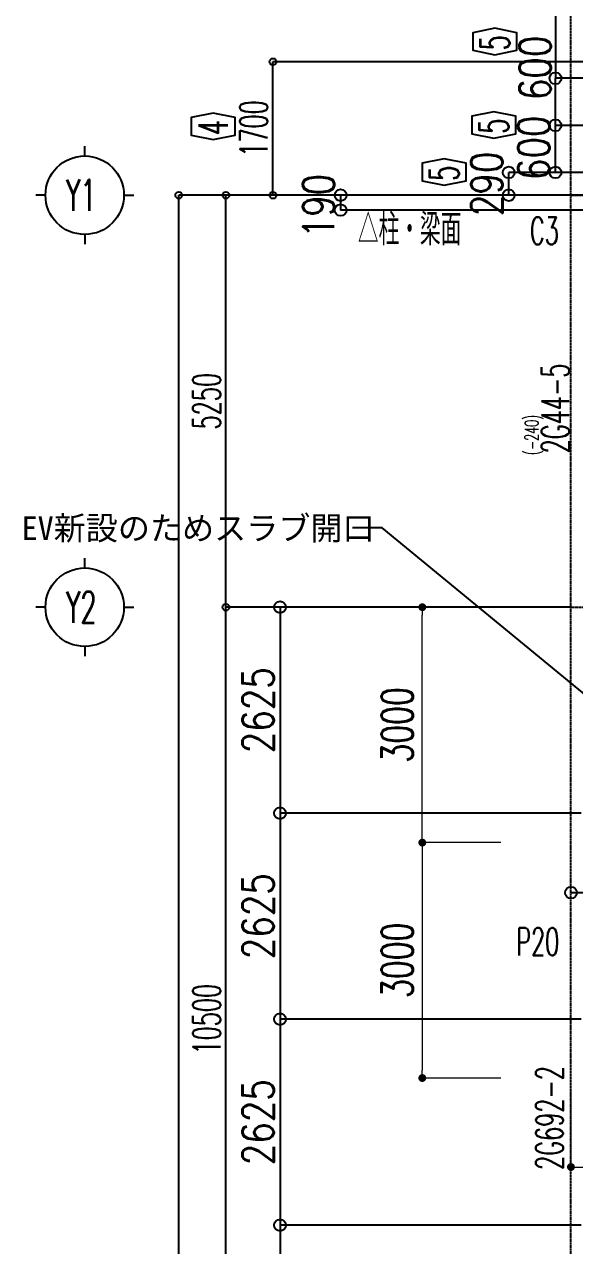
# Model space of a CAD drawing. Header units: millimetres. Extents: x -87051 to 180003, y -2961 to 97158.
# Drawn here: x 3762 to 10777, y 31966 to 47527 of the extents above; entities that cross this region are included whole.
import ezdxf
from ezdxf.enums import TextEntityAlignment as Align

# ---------------------------------------------------------------- set-up
doc = ezdxf.new("R2010")
doc.units = ezdxf.units.MM
doc.header["$LTSCALE"] = 0.2
doc.header["$PDMODE"] = 1
doc.linetypes.add('CENTER', pattern=[2, 1.25, -0.25, 0.25, -0.25])
doc.layers.get('Defpoints').update_dxf_attribs({"color": 40})
doc.layers.add('1_文字', color=3, linetype='Continuous')
doc.layers.add('梁側', color=7, linetype='Continuous')
doc.layers.add('A_寸法', color=1, linetype='Continuous', lineweight=9, true_color=0xff0000)
doc.layers.add('S-新設', color=1, linetype='Continuous', lineweight=9, true_color=0xff0000)
doc.styles.add('Dim', font='simplex.shx', dxfattribs={"width": 0.7, "bigfont": 'extfont2.shx'})
doc.styles.get("Standard").update_dxf_attribs({"font": 'simplex.shx', "width": 0.8, "height": 700, "bigfont": 'extfont2.shx'})
doc.styles.add('ゴシック', font='MS Gothic.ttf', dxfattribs={"height": 4})
doc.dimstyles.new('1-200', dxfattribs={"dimscale": 200, "dimtxt": 3, "dimasz": 1, "dimexe": 1, "dimexo": 1, "dimgap": 1, "dimtad": 1, "dimdec": 0, "dimtxsty": 'Dim', "dimblk": 'DOT', "dimcen": 2.5, "dimadec": 0, "dimazin": 0, "dimtfac": 1, "dimtdec": 0, "dimtix": 1, "dimtmove": 2, "dimatfit": 3, "dimldrblk": '引出線', "dimfxl": 1, "dimlwd": -1, "dimlwe": -1, "dimarcsym": 0})

# ---------------------------------------------------------------- blocks, each defined once
blk = doc.blocks.new('_Dot')
at = {"color": 0, "linetype": 'ByBlock', "lineweight": -2}
blk.add_line((-0.5, 0), (-1, 0), dxfattribs=at)
at = {"color": 0, "linetype": 'ByBlock', "const_width": 0.5}
blk.add_lwpolyline([(-0.25, 0, 1), (0.25, 0, 1)], format="xyb", close=True, dxfattribs=at)
blk = doc.blocks.new('*D3')
at = {"layer": 'A_寸法', "color": 0, "transparency": 16777216}
for p, q in [((9835, 40101), (8835, 40101)), ((8835, 37201), (8835, 40001)), ((9835, 37101), (8835, 37101))]:
    blk.add_line(p, q, dxfattribs=at)
at = {"layer": 'Defpoints', "color": 0, "transparency": 16777216}
for p in [(8835, 40101), (9835, 40101), (9835, 37101)]:
    blk.add_point(p, dxfattribs=at)
at = {"layer": 'A_寸法', "color": 0, "transparency": 16777216, "xscale": 100, "yscale": 100, "zscale": 100}
for p, rotation in [((8835, 40101), 90), ((8835, 37101), 270)]:
    blk.add_blockref('_Dot', p, dxfattribs=dict(at, rotation=rotation))
at = {"layer": 'A_寸法', "color": 0, "transparency": 16777216, "insert": (8515, 38601), "char_height": 400, "attachment_point": 5, "rotation": 90, "style": 'Dim'}
blk.add_mtext('3000', dxfattribs=at)
blk = doc.blocks.new('引出線')
at = {"color": 0, "linetype": 'ByBlock'}
for points in [[(0, 0), (-1.96, -0.4)], [(-1, 0), (0, 0)]]:
    blk.add_lwpolyline(points, dxfattribs=at)
blk = doc.blocks.new('*D4')
at = {"layer": 'A_寸法', "color": 0, "transparency": 16777216}
for p, q in [((9835, 37101), (8835, 37101)), ((8835, 37001), (8835, 34201)), ((9835, 34101), (8835, 34101))]:
    blk.add_line(p, q, dxfattribs=at)
at = {"layer": 'Defpoints', "color": 0, "transparency": 16777216}
for p in [(9835, 37101), (8835, 34101), (9835, 34101)]:
    blk.add_point(p, dxfattribs=at)
at = {"layer": 'A_寸法', "color": 0, "transparency": 16777216, "xscale": 100, "yscale": 100, "zscale": 100}
for p, rotation in [((8835, 37101), 90), ((8835, 34101), 270)]:
    blk.add_blockref('_Dot', p, dxfattribs=dict(at, rotation=rotation))
at = {"layer": 'A_寸法', "color": 0, "transparency": 16777216, "insert": (8515, 35601), "char_height": 400, "attachment_point": 5, "rotation": 90, "style": 'Dim'}
blk.add_mtext('3000', dxfattribs=at)
blk = doc.blocks.new('*D5')
at = {"layer": 'A_寸法', "color": 0, "transparency": 16777216}
for p, q in [((10730, 33967), (10730, 32967)), ((13530, 33967), (13530, 32967)), ((10830, 32967), (13430, 32967))]:
    blk.add_line(p, q, dxfattribs=at)
at = {"layer": 'Defpoints', "color": 0, "transparency": 16777216}
for p in [(10730, 33967), (13530, 33967), (13530, 32967)]:
    blk.add_point(p, dxfattribs=at)
at = {"layer": 'A_寸法', "color": 0, "transparency": 16777216, "xscale": 100, "yscale": 100, "zscale": 100, "rotation": 180}
blk.add_blockref('_Dot', (10730, 32967), dxfattribs=at)
at = {"layer": 'A_寸法', "color": 0, "transparency": 16777216, "xscale": 100, "yscale": 100, "zscale": 100}
blk.add_blockref('_Dot', (13530, 32967), dxfattribs=at)
at = {"layer": 'A_寸法', "color": 0, "transparency": 16777216, "insert": (12130, 33287), "char_height": 400, "attachment_point": 5, "style": 'Dim'}
blk.add_mtext('2800', dxfattribs=at)

msp = doc.modelspace()

# ---------------------------------------------------------------- linework, layer by layer
at = {"color": 8, "linetype": 'CENTER'}
for p, q in [((10730.4, 16438.1), (10730.4, 49550.6)), ((10730.4, 45350.6), (60682.7, 45350.6)), ((10730.4, 40100.6), (60682.7, 40100.6))]:
    msp.add_line(p, q, dxfattribs=at)
at = {"color": 8, "linetype": 'Continuous'}
for p, q in [((10532.9, 47681.5), (10532.9, 46840.6)), ((6930.4, 45350.6), (6930.4, 47050.6)), ((11455.4, 47050.6), (6930.4, 47050.6)), ((10532.9, 46240.6), (10532.9, 46840.6)), ((11605.4, 46840.6), (10532.9, 46840.6)), ((10532.9, 45640.6), (10532.9, 46240.6)), ((11605.4, 46240.6), (10532.9, 46240.6)), ((11605.4, 46240.6), (10532.9, 46240.6)), ((4530.4, 45850.6), (4530.4, 45975.6)), ((9936.6, 45350.6), (9936.6, 45640.6)), ((11605.4, 45640.6), (9936.6, 45640.6)), ((4030.4, 45350.6), (3905.4, 45350.6)), ((5030.4, 45350.6), (5155.4, 45350.6)), ((5730.4, 16500.6), (5730.4, 45350.6)), ((10730.4, 45350.6), (5730.4, 45350.6)), ((6330.4, 40100.6), (6330.4, 45350.6)), ((10730.4, 45350.6), (6330.4, 45350.6)), ((11455.4, 45350.6), (6930.4, 45350.6)), ((7793.1, 45350.6), (7793.1, 45160.6)), ((10630.4, 45350.6), (7793.1, 45350.6)), ((11005.4, 45160.6), (7793.1, 45160.6)), ((4530.4, 44850.6), (4530.4, 44725.6)), ((4530.4, 40600.6), (4530.4, 40725.6)), ((4030.4, 40100.6), (3905.4, 40100.6)), ((5030.4, 40100.6), (5155.4, 40100.6)), ((6330.4, 29600.6), (6330.4, 40100.6)), ((10730.4, 40100.6), (6330.4, 40100.6)), ((10730.4, 40100.6), (6330.4, 40100.6)), ((7020.6, 40100.6), (7020.6, 37475.6)), ((4530.4, 39600.6), (4530.4, 39475.6)), ((10860.4, 37475.6), (7020.6, 37475.6)), ((7020.6, 37475.6), (7020.6, 34850.6)), ((10860.4, 37475.6), (7020.6, 37475.6)), ((10730.4, 36463.6), (15040.4, 36463.6)), ((10860.4, 34850.6), (7020.6, 34850.6)), ((7020.6, 34850.6), (7020.6, 32225.6)), ((10860.4, 34850.6), (7020.6, 34850.6)), ((10860.4, 32225.6), (7020.6, 32225.6)), ((7020.6, 32225.6), (7020.6, 29600.6)), ((10860.4, 32225.6), (7020.6, 32225.6))]:
    msp.add_line(p, q, dxfattribs=at)
for centre, radius in [((6930.4, 47050.6), 43.8), ((10532.9, 46840.6), 75), ((10532.9, 46240.6), 75), ((10532.9, 46240.6), 75), ((4530.4, 45350.6), 500), ((9936.6, 45640.6), 75), ((10532.9, 45640.6), 75), ((5730.4, 45350.6), 43.8), ((6330.4, 45350.6), 43.8), ((6930.4, 45350.6), 43.8), ((7793.1, 45350.6), 75), ((9936.6, 45350.6), 75), ((7793.1, 45160.6), 75), ((4530.4, 40100.6), 500), ((7020.6, 40100.6), 75), ((6330.4, 40100.6), 43.8), ((6330.4, 40100.6), 43.8), ((7020.6, 37475.6), 75), ((7020.6, 37475.6), 75), ((10730.4, 36463.6), 75), ((7020.6, 34850.6), 75), ((7020.6, 34850.6), 75), ((7020.6, 32225.6), 75), ((7020.6, 32225.6), 75)]:
    msp.add_circle(centre, radius, dxfattribs=at)
at = {"layer": '1_文字'}
for p, q in [((8323.4, 41110.2), (7945.7, 41110.2)), ((12196.9, 37928.3), (8323.4, 41110.2))]:
    msp.add_line(p, q, dxfattribs=at)
at = {"layer": '梁側', "color": 8, "linetype": 'Continuous'}
for points in [[(9760.4, 47140.3), (10041.6, 47196.6), (10041.6, 47421.6), (9760.4, 47477.8), (9479.1, 47421.6), (9479.1, 47196.6), (9760.4, 47140.3)], [(6168.5, 46060.1), (6449.8, 46116.3), (6449.8, 46341.3), (6168.5, 46397.6), (5887.3, 46341.3), (5887.3, 46116.3), (6168.5, 46060.1)], [(9746.7, 46077.5), (10028, 46133.8), (10028, 46358.8), (9746.7, 46415), (9465.5, 46358.8), (9465.5, 46133.8), (9746.7, 46077.5)], [(9113.2, 45478), (9394.4, 45534.2), (9394.4, 45759.2), (9113.2, 45815.5), (8831.9, 45759.2), (8831.9, 45534.2), (9113.2, 45478)]]:
    msp.add_lwpolyline(points, close=True, dxfattribs=at)

# ---------------------------------------------------------------- texts
at = {"color": 8}
for s, height, width, p in [('600', 400, 0.8, (10473, 46561.5)), ('2G44-5', 350, 0.6, (10706.7, 42061.4)), ('(-240)', 175, 0.6, (10317.5, 42040.1)), ('2G692-2', 350, 0.6, (10631.9, 32930.8))]:
    msp.add_text(s, height=height, rotation=90, dxfattribs=dict(at, width=width)).set_placement(p)
for s, height, width, p in [('1700', 350, 0.6, (6860.4, 46200.6)), ('600', 400, 0.8, (10456.4, 45954.6)), ('290', 400, 0.8, (9856.6, 45495.6)), ('190', 400, 0.8, (7713.1, 45212)), ('5250', 350, 0.6, (6260.4, 42725.6)), ('2625', 400, 0.8, (6940.6, 38788.1)), ('2625', 400, 0.8, (6940.6, 36163.1)), ('10500', 350, 0.6, (6260.4, 34850.6)), ('2625', 400, 0.8, (6940.6, 33538.1))]:
    msp.add_text(s, height=height, rotation=90, dxfattribs=dict(at, width=width)).set_placement(p, align=Align.CENTER)
at = {"color": 8, "width": 0.6}
for s, height, p in [('Y1', 400, (4290.4, 45150.6)), ('C3', 350, (10207.1, 44722.1)), ('Y2', 400, (4290.4, 39900.6)), ('P20', 350, (10032.4, 35662.9))]:
    msp.add_text(s, height=height, dxfattribs=at).set_placement(p)
msp.add_text('△柱・梁面', height=400, dxfattribs=at).set_placement((8673.1, 44913.1), align=Align.MIDDLE_CENTER)
at = {"layer": 'S-新設', "style": 'ゴシック'}
msp.add_text('EV新設のためスラブ開口', height=300, dxfattribs=at).set_placement((3726.7, 41107.8), align=Align.MIDDLE_LEFT)
at = {"layer": '梁側', "color": 8, "width": 0.6}
for s, p in [('5', (9572.9, 47196.6)), ('4', (5981, 46116.3)), ('5', (9559.2, 46133.8)), ('5', (8925.7, 45534.2))]:
    msp.add_text(s, height=375, rotation=90, dxfattribs=at).set_placement(p, align=Align.TOP_LEFT)

# ---------------------------------------------------------------- dimensions: what is measured, and where the dimension line sits
at = {"layer": 'A_寸法'}
for base, p2, angle, picture, middle in [((8835.1, 40100.6), (9835, 40100.6), 90, '*D3', (8515.1, 38600.6)), ((8835.1, 34100.6), (9835, 34100.6), 270, '*D4', (8515.1, 35600.6))]:
    dim = msp.add_linear_dim(base=base, p1=(9835, 37100.6), p2=p2, angle=angle, dimstyle='1-200', override={"dimtxt": 2, "dimasz": 0.5, "dimexe": 0, "dimexo": 0, "dimgap": 0.6}, dxfattribs=at)
    dim.commit()
    dim.dimension.update_dxf_attribs({"geometry": picture, "text_midpoint": middle})
dim = msp.add_linear_dim(base=(13530.4, 32967.2), p1=(10730.4, 33967.1), p2=(13530.4, 33967.1), dimstyle='1-200', override={"dimtxt": 2, "dimasz": 0.5, "dimexe": 0, "dimexo": 0, "dimgap": 0.6}, dxfattribs=at)
dim.commit()
dim.dimension.update_dxf_attribs({"geometry": '*D5', "text_midpoint": (12130.4, 33287.2)})

doc.saveas('drawing.dxf')
